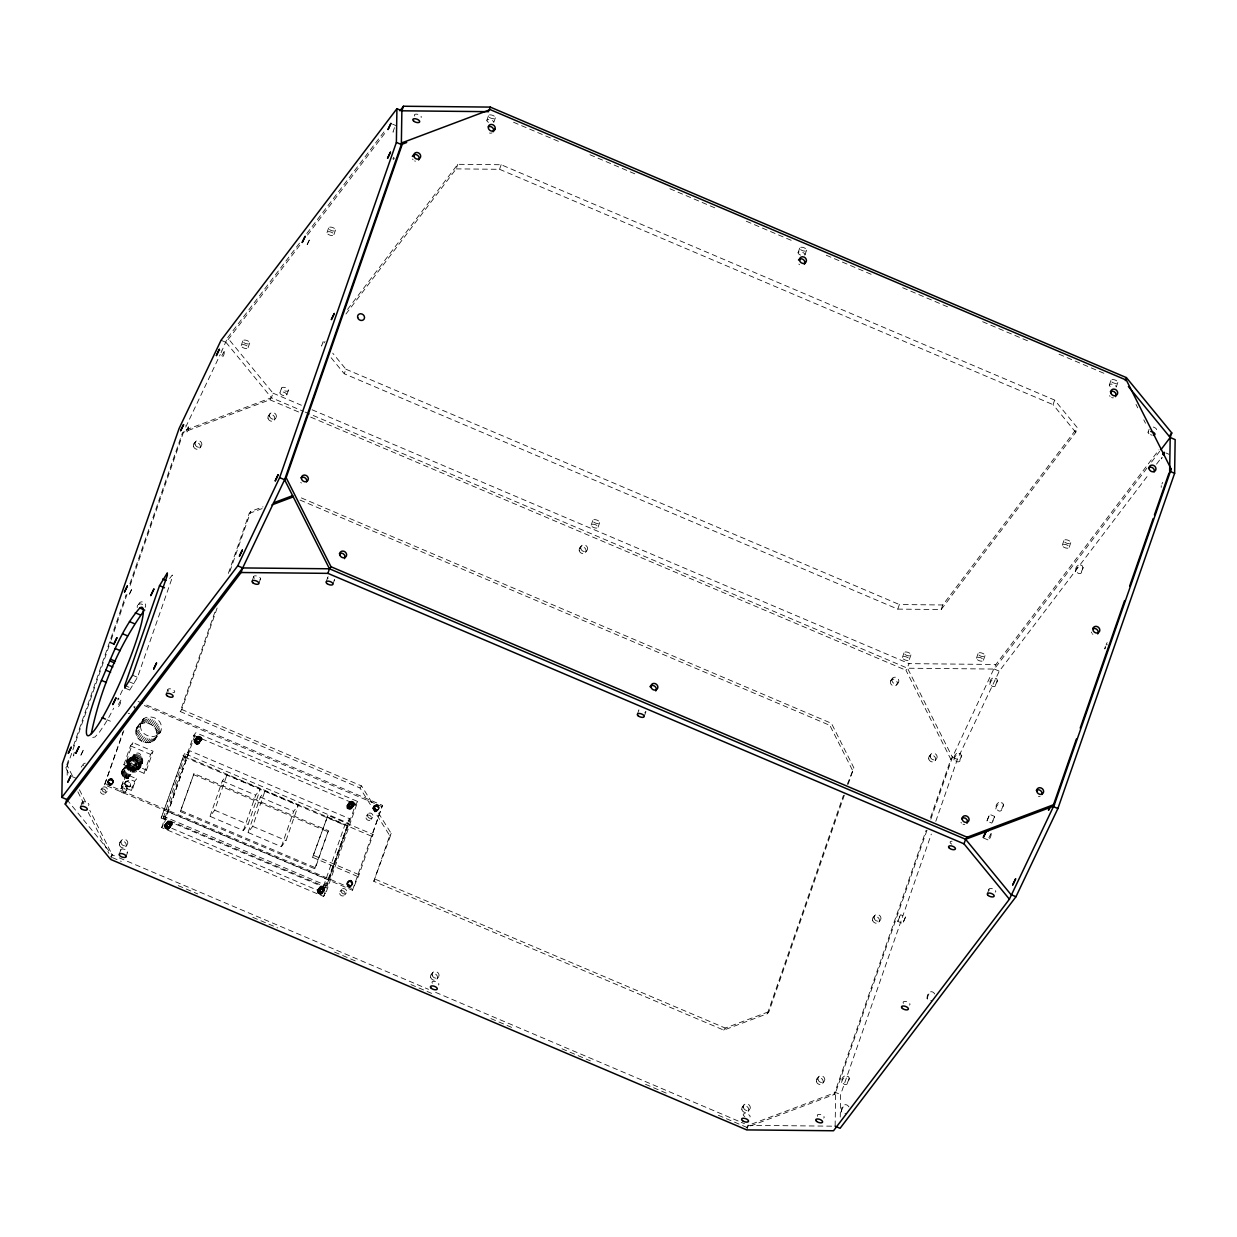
<?xml version="1.0" encoding="UTF-8"?>
<svg xmlns="http://www.w3.org/2000/svg" width="1237" height="1237" viewBox="0 0 1237 1237"><rect width="100%" height="100%" fill="white"/><g stroke="black" fill="none" stroke-linecap="round" stroke-linejoin="round"><path stroke-width="0.75" stroke-dasharray="5 3.75" d="M67.185 775.151L67.339 765.796L110.48 641.895M124.736 687.973L129.699 690.091L129.73 687.556L124.782 685.453M927.023 830.135L835.655 1092.487L835.13 1126.196L748.339 1125.33L741.241 1122.299M840.263 1117.057L840.619 1094.59L931.337 834.063M107.542 782.171C116.896 772.646 110.201 794.479 108.377 781.088C114.531 771.888 114.917 791.247 108.377 781.088M121.613 772.924C121.288 768.069 128.169 766.832 130.674 770.435L127.906 778.351L124.38 777.47L122.401 775.475L121.613 772.924L131.771 759.348C155.012 765.734 118.01 776.712 131.771 759.348M130.442 785.866C116.742 791.464 131.586 771.269 130.302 786.021M129.236 786.995C130.782 786.809 122.664 786.191 125.354 782.124M138.544 768.347C143.708 762.332 132.545 754.091 128.37 760.863C124.365 771.053 140.972 773.604 142.626 762.92C140.647 736.077 118.427 773.481 142.626 762.92M125.215 782.279C128.292 778.49 131.277 786.052 131.045 784.536M135.9 732.026C135.637 718.419 157.13 721.434 156.712 733.68C156.991 747.287 135.482 744.272 135.9 732.026L140.554 725.887C140.291 712.296 161.784 715.295 161.367 727.557C161.645 741.149 140.137 738.149 140.554 725.887M137.137 767.806L135.838 763.616L133.086 771.532L136.101 770.063L138.9 765.487M164.475 826.254C164.444 822.358 170.691 823.672 170.01 827.151C169.84 828.604 168.217 829.47 166.871 829.068C162.387 827.754 165.928 823.038 168.278 821.152C180.664 824.569 160.934 830.414 168.278 821.152M194.054 741.303C194.023 737.407 200.286 738.721 199.59 742.2C199.42 743.653 197.796 744.519 196.467 744.117C191.967 742.803 195.508 738.087 197.858 736.201C210.259 739.618 190.513 745.463 197.858 736.201M317.321 891.228C317.29 887.331 323.537 888.661 322.842 892.14C321.574 897.181 313.425 891.181 319.393 888.506C325.965 878.687 326.352 899.345 319.393 888.506M347.473 804.622C363.044 805.225 339.046 815.508 349.545 801.901C361.482 799.071 348.293 813.946 349.545 801.901M346.777 883.898C356.117 874.373 349.437 896.207 347.612 882.816C353.767 873.6 354.138 892.975 347.612 882.816M373.095 808.333C382.434 798.808 375.754 820.641 373.914 807.251C380.084 798.035 380.455 817.41 373.914 807.251M1161.466 457.659L1161.311 458.881L1162.347 457.52M1161.249 485.693L1161.234 487.378M68.375 772.97L65.793 767.837L69.597 756.905M73.4 745.973L126.066 594.75M129.87 583.818L182.519 432.61L269.836 399.767L271.398 397.711L272.99 393.15L227.593 337.794L299.802 242.73M111.114 640.086L126.978 594.533M130.148 585.426L184.081 430.569L271.398 397.711L303.374 411.318M221.067 352.746L227.593 337.794M80.42 807.266L82.013 802.689M241.2 345.571L242.792 340.995M248.127 347.582L249.719 343.005M129.699 690.091L137.493 677.335L172.252 577.54L172.299 575.004L167.629 581.143M357.694 876.492L312.59 857.318L327.944 815.322L373.048 834.496L359.039 874.729L352.468 890.238L104.557 784.815L122.958 731.995M104.557 784.815L124.411 729.088M123.886 764.744L130.473 745.849L132.9 742.648L153.063 751.215L146.476 770.11L144.049 773.311L123.886 764.744L126.329 761.544L132.9 742.648M121.489 786.253L124.674 777.114L134.586 781.336L136.549 778.738L126.638 774.532L121.489 786.253L131.4 790.474L136.549 778.738M131.4 790.474L134.586 781.336M166.222 694.313L167.815 689.736M327.001 232.618L328.594 228.041M110.619 859.406L112.211 854.844L89.775 810.312M144.049 773.311L150.636 754.415L153.063 751.215M333.913 234.628L335.505 230.051M119.2 854.35L120.793 849.773M279.979 392.655L281.572 388.078M126.066 856.669L127.658 852.107A3.618 1.639 19.2 0 0 122.927 848.999L122.138 848.999A3.618 1.639 19.2 0 0 122.865 852.154M286.845 394.974A3.618 1.639 19.2 0 0 282.113 391.866L281.325 391.882A3.618 1.639 19.2 0 0 281.278 394.603A3.618 1.639 19.2 0 0 286.597 395.345L288.437 390.413A3.618 1.639 19.2 0 0 283.706 387.305L282.917 387.305A3.618 1.639 19.2 0 0 282.871 390.026A3.618 1.639 19.2 0 0 288.19 390.784L288.437 390.413M844.361 795.128L768.966 1011.634L767.419 1013.691L723.753 1030.112L373.79 881.301L389.717 835.593L359.982 787.969L180.246 711.538L215.052 611.588M228.335 573.427L249.225 513.448L250.771 511.407L263.002 506.814M180.246 711.538L181.793 709.497L217.233 607.723M229.896 571.37L250.771 511.407M323.166 341.52L321.574 346.082L325.053 341.505M161.181 818.013L184.483 753.503L348.401 823.193L326.645 885.661L325.084 887.718L161.181 818.013L184.483 753.503M163.269 818.028L184.483 757.075L189.4 750.612L349.684 818.755L328.454 879.708L323.537 886.171L163.269 818.028L168.186 811.549L189.4 750.612M161.645 827.584L193.745 735.396L195.817 732.675L357.74 801.53L325.64 893.717L323.568 896.438L161.645 827.584L163.717 824.863L195.817 732.675M252.008 581.344L253.6 576.782M258.935 583.354L260.528 578.792M180.355 811.596L193.993 773.558L328.393 830.707L315.481 867.786L314.755 868.745L180.355 811.596L193.993 773.558M347.535 309.436L457.767 164.305L501.155 164.737L1054.651 400.077L1077.35 427.755L1075.757 432.332L941.156 609.532L897.768 609.114L344.273 373.76L345.865 369.183L332.722 353.163M210.012 816.327L222.32 780.964L226.974 774.841L260.358 789.036L248.049 824.383L243.38 830.522L210.012 816.327L214.666 810.189L226.974 774.841M345.943 314.012L456.175 168.881L457.767 164.305M326.089 582.086L327.681 577.509M486.868 120.391L488.46 115.814M243.38 830.522L255.703 795.159L260.358 789.036M333 584.096L334.593 579.519M493.795 122.401L495.372 117.824M248.018 832.486L260.327 797.123L264.981 791L298.349 805.194L286.041 840.541L281.387 846.68L248.018 832.486L252.673 826.347L264.981 791M456.175 168.881L499.562 169.299L501.155 164.737M281.387 846.68L293.695 811.317L298.349 805.194M312.59 857.318L327.944 815.322M314.755 868.745L328.393 830.707M323.537 886.171L344.767 825.218L349.684 818.755M325.084 887.718L348.401 823.193M323.568 896.438L355.684 804.251L357.74 801.53M352.468 890.238L382.465 805.349L145.193 704.456M326.599 817.085L371.703 836.274L382.465 805.349M373.79 881.301L391.263 833.552L361.544 785.928L181.793 709.497M591.178 525.153L592.77 520.576M598.089 527.148L599.682 522.586M637.318 714.414L638.91 709.852A3.618 1.639 19.2 0 0 639.823 711.321M798.097 252.719L799.69 248.142M644.23 716.424L645.822 711.847M805.009 254.729L806.601 250.152M897.768 609.114L899.361 604.537L942.749 604.97L1077.35 427.755M767.419 1013.691L843.448 795.36M847.237 784.444L853.87 767.837L831.434 723.32L299.771 497.243M848.165 784.212L853.87 767.837M902.407 657.481L904 652.904M909.319 659.491L910.911 654.914M746.746 1129.907L748.339 1125.33L835.655 1092.487L840.619 1094.59M930.549 817.595L950.851 759.302L905.979 670.253L909.118 663.635L995.909 664.485L1158.976 449.804M941.156 609.532L942.749 604.97M1075.757 432.332L1053.058 404.654L1054.651 400.077M976.472 658.208L978.065 653.646M983.4 660.218L984.992 655.656M718.357 1115.279L746.792 1127.371L834.109 1094.529L926.096 830.352M930.827 819.203L952.397 757.26L995.909 664.485M935.791 821.306L957.361 759.363L999.264 671.165L1148.353 474.884M1109.311 385.047L1110.903 380.486M1116.238 387.057L1117.831 382.496M1062.274 545.254L1063.866 540.677M1069.185 547.264L1070.778 542.687M987.281 893.995L988.873 889.418M1148.075 432.301L1149.127 429.239M392.933 159.001L393.598 157.3M1105.399 646.162L1104.687 648.961L1105.723 647.585M1106.837 645.111L1107.146 644.276M74.344 752.328L73.277 755.993L74.313 754.632M394.448 127.674L392.995 132.189L394.402 130.055M394.34 157.98L393.567 159.604M1161.93 483.992L1162.687 482.368M185.72 427.105L220.248 354.478M1106.141 644.446L1107.177 642.591M127.658 852.107L127.411 852.479A3.618 1.639 19.2 0 1 126.947 852.741M306.791 233.515L384.831 130.782M221.036 340.268L226 342.371L300.545 244.23M307.534 235.03L385.573 132.282M193.931 443.805L195.492 441.764M199.775 448.088L201.322 446.047M268.46 415.756L270.022 413.715M274.305 420.054L275.851 418.013M65.793 767.837L67.339 765.796L73.385 777.779M134.539 708.275L134.879 706.389M137.106 727.109L142.734 719.64M136.395 728.639L143.971 718.496M140.771 723.753L145.425 717.615M135.993 730.294L140.647 724.155M142.379 723.135L147.033 717.012M144.111 722.825L148.765 716.702M136.132 733.773L140.786 727.65M145.92 722.825L150.574 716.687M136.673 735.505L141.327 729.366M147.729 723.119L152.383 716.981M137.493 737.144L142.162 731.021M149.491 723.707L154.146 717.584M138.59 738.659L143.26 732.536M100.831 789.871L102.377 787.814M107.851 780.949L108.918 779.526M107.573 781.753L109.583 779.016M109.165 779.959L109.985 778.862M151.161 724.588L155.831 718.45M109.598 779.882L110.418 778.784M139.936 740.004L144.59 733.866M107.604 782.619L108.423 781.521M107.743 783.052L108.562 781.954M110.047 779.882L110.882 778.784M110.495 779.959L111.33 778.862M107.944 783.454L108.779 782.372M108.222 783.841L109.042 782.743M110.943 780.099L111.763 779.016M152.692 725.702L157.346 719.578M108.547 784.181L109.382 783.083M111.361 780.315L112.196 779.233M141.451 741.118L146.105 734.994M108.933 784.459L109.753 783.361M111.747 780.593L112.567 779.511M112.072 780.934L112.907 779.851M126.87 761.281L128.432 759.24M109.351 784.675L110.186 783.578M112.351 781.32L113.17 780.222M109.799 784.815L110.619 783.732M110.248 784.892L111.067 783.81M112.552 781.722L113.387 780.64M128.37 760.863L133.179 754.786M154.022 727.047L158.676 720.908M112.691 782.155L113.526 781.073M127.968 761.745L131.478 757.121M143.121 741.999L147.791 735.86M110.696 784.892L111.531 783.81M112.753 782.588L113.572 781.506M127.72 762.719L134.029 754.261M111.129 784.815L111.964 783.732M112.722 783.021L113.557 781.939M122.2 770.465L129.622 760.662M111.531 784.66L113.448 782.356M121.86 771.223L131.184 759.085M131.447 758.544L134.972 753.905M105.501 793.304L107.047 791.247M121.659 772.058L130.967 759.657M132.467 758.358L135.977 753.735M155.12 728.562L159.774 722.423M144.899 742.587L149.553 736.463M125.71 768.316L132.637 759.193M121.721 773.79L131.632 761.126M133.503 758.358L137.029 753.72M121.984 774.656L133.55 759.193M134.57 758.528L138.08 753.905M155.955 730.201L160.609 724.078M128.602 766.708L132.127 762.085M146.708 742.88L151.362 736.757M127.519 768.471L134.446 759.332M122.401 775.475L129.344 766.352M135.606 758.869L139.116 754.245M128.401 768.765L135.328 759.642M122.958 776.233L129.885 767.11M156.496 731.933L161.15 725.81M148.517 742.88L153.172 736.742M129.236 769.198L136.178 760.075M136.58 759.379L140.09 754.756M123.623 776.913L130.55 767.775M150.249 742.571L154.903 736.432M156.712 733.68L161.367 727.557M124.38 777.47L136.936 760.631M137.462 760.044L140.987 755.405M130.906 769.027L134.431 764.404M156.62 735.412L161.289 729.289M151.857 741.953L156.511 735.829M130.674 770.435L137.601 761.296M125.215 777.903L132.158 768.78M138.25 760.817L141.76 756.194M153.311 741.071L160.887 730.943M131.88 769.538L135.405 764.914M154.532 739.942L160.176 732.459M126.112 778.197L133.039 769.074M136.395 764.373L138.142 762.054M138.884 761.698L142.394 757.075M132.916 769.893L136.441 765.255M136.812 765.193L138.559 762.889M127.009 778.351L133.936 769.228M139.364 762.657L142.889 758.034M127.906 778.351L138.838 763.755M124.937 782.665L125.633 781.722M124.612 783.593L125.138 782.573M125.586 781.939L126.421 781.135M137.183 766.94L138.946 764.621M139.673 763.677L143.198 759.039M120.824 788.789L122.386 786.747M133.952 771.378L138.544 765.425M134.756 771.084L136.518 768.765M136.936 768.625L138.699 766.322M139.812 764.698L143.337 760.059M135.482 770.636L139.549 765.239M139.766 765.703L143.276 761.08M136.982 769.522L140.492 764.883M137.817 768.997L143.044 762.038M125.37 786.067A2.721 2.397 37.2 0 1 126.313 790.412A2.721 2.397 37.2 0 1 122.03 788.587A2.721 2.397 37.2 0 1 125.37 786.067L125.787 785.495M138.544 769.862L140.09 767.821M125.2 792.005L126.762 789.964M194.194 740.391L197.039 736.603M194.085 740.839L197.425 736.371M194.116 741.767L198.322 736.123M196.729 738.845L198.801 736.123M194.271 742.231L196.327 739.51M194.487 742.664L196.559 739.942M197.209 738.922L199.281 736.201M194.781 743.066L196.853 740.344M197.688 739.077L199.76 736.355M119.881 842.412L121.442 840.371M195.137 743.422L197.209 740.7M198.136 739.309L200.193 736.587M195.539 743.731L197.611 741.009M198.538 739.618L200.61 736.896M195.987 743.963L198.059 741.241M198.894 739.973L200.966 737.252M110.65 856.885L112.211 854.844L117.53 857.102M199.188 740.375L201.26 737.654M196.467 744.117L198.523 741.396M199.404 740.808L201.476 738.087M196.946 744.195L199.018 741.473M197.425 744.195L201.616 738.551M197.889 744.117L201.677 739.015M198.322 743.947L201.662 739.479M198.709 743.715L201.554 739.927M125.726 846.711L127.272 844.655M164.614 825.342L167.459 821.554M164.506 825.79L167.845 821.322M164.536 826.718L168.742 821.074M167.15 823.796L169.222 821.074M164.676 827.182L166.748 824.445M164.908 827.615L166.98 824.893M167.629 823.873L169.701 821.152M165.201 828.017L167.273 825.295M168.108 824.028L170.165 821.306M165.557 828.373L167.613 825.651M168.541 824.259L170.613 821.538M165.959 828.682L168.031 825.945M168.959 824.569L171.031 821.832M166.407 828.914L168.479 826.177M169.314 824.924L171.386 822.203M169.608 825.326L171.68 822.605M166.871 829.068L168.943 826.347M167.366 829.146L169.423 826.424M169.825 825.759L171.897 823.038M167.845 829.146L172.036 823.502M168.309 829.053L172.098 823.966M168.727 828.898L172.067 824.43M169.113 828.666L171.974 824.863M359.982 787.969L361.544 785.928M347.025 805.38L350.257 801.36M346.917 805.828L350.69 801.189M346.901 806.292L348.973 803.555M346.963 806.756L351.153 801.112M347.102 807.22L349.174 804.483M349.561 803.834L351.633 801.112M347.319 807.653L349.391 804.931M350.056 803.911L352.128 801.189M347.612 808.055L349.684 805.333M350.519 804.065L352.591 801.344M347.968 808.41L350.04 805.689M350.968 804.297L353.04 801.576M351.37 804.607L353.442 801.885M348.386 808.72L350.442 805.983M351.725 804.962L353.797 802.241M348.819 808.952L350.891 806.215M352.019 805.364L354.091 802.643M349.298 809.106L351.37 806.385M349.777 809.184L351.849 806.462M352.251 805.797L354.308 803.076M350.257 809.184L354.462 803.54M350.72 809.091L354.524 804.004M351.153 808.936L354.493 804.467M351.54 808.704L354.385 804.916M366.384 816.018L367.93 813.977M373.388 807.112L374.471 805.689M373.11 807.9L375.136 805.179M374.718 806.122L375.538 805.024M375.151 806.045L375.971 804.947M373.157 808.782L373.976 807.684M373.28 809.214L374.115 808.117M375.6 806.029L376.419 804.947M376.048 806.107L376.883 805.024M373.497 809.616L374.316 808.534M373.76 810.003L374.595 808.905M376.496 806.261L377.316 805.163M374.1 810.328L374.919 809.245M376.914 806.478L377.733 805.38M374.486 810.606L375.306 809.524M377.285 806.756L378.12 805.674M377.625 807.096L378.445 805.998M374.904 810.838L375.723 809.74M377.904 807.467L378.723 806.385M375.337 810.977L376.172 809.895M375.801 811.055L376.62 809.957M378.105 807.885L378.939 806.787M376.249 811.055L377.069 809.957M378.244 808.318L379.063 807.22M378.29 808.751L379.125 807.668M376.682 810.977L377.501 809.879M378.275 809.184L379.094 808.101M377.084 810.823L379.001 808.503M317.631 889.929L319.966 886.836M371.038 819.451L372.6 817.41M317.445 890.331L320.677 886.311M317.337 890.779L321.11 886.14M317.383 891.707L321.574 886.063M317.522 892.171L319.594 889.434M319.981 888.784L322.053 886.063M317.739 892.604L319.811 889.882M320.476 888.862L322.532 886.14M579.689 548.099L581.235 546.058M318.033 893.006L320.105 890.284M320.94 889.016L323.012 886.295M321.388 889.248L323.46 886.527M318.388 893.361L320.46 890.64M321.79 889.558L323.862 886.821M318.79 893.671L320.862 890.934M322.146 889.913L324.218 887.176M319.239 893.903L321.311 891.166M322.44 890.315L324.511 887.594M319.718 894.057L321.79 891.336M320.197 894.135L322.269 891.413M322.656 890.748L324.728 888.027M322.811 891.212L324.867 888.491M320.677 894.135L322.749 891.413M321.141 894.042L324.929 888.955M321.574 893.887L324.914 889.418M321.96 893.655L324.62 890.269M585.518 552.382L587.08 550.341M371.703 836.274L373.048 834.496M340.067 891.583L341.613 889.542M347.071 882.677L348.154 881.254M346.808 883.465L348.819 880.744M348.401 881.687L349.221 880.589M348.834 881.61L349.654 880.512M346.839 884.347L347.659 883.249M346.963 884.764L347.798 883.682M349.282 881.594L350.102 880.512M349.731 881.672L350.566 880.589M347.18 885.182L347.999 884.099M347.458 885.568L348.277 884.47M350.179 881.826L350.999 880.729M347.783 885.893L348.618 884.811M350.597 882.043L351.416 880.945M348.169 886.171L348.989 885.089M350.968 882.321L351.803 881.239M351.308 882.661L352.143 881.564M348.587 886.388L349.406 885.305M351.586 883.032L352.406 881.95M349.02 886.542L349.855 885.46M349.483 886.62L350.303 885.522M351.787 883.45L352.622 882.352M351.926 883.883L352.746 882.785M349.932 886.62L350.751 885.522M351.988 884.316L352.808 883.233M350.365 886.542L351.184 885.445M351.957 884.749L352.792 883.666M350.767 886.388L352.684 884.068M344.736 895.016L346.283 892.975M389.717 835.593L391.263 833.552M431.11 974.741L432.672 972.699M436.955 979.039L438.501 976.998M852.308 769.878L829.872 725.361L831.434 723.32M891.104 680.18L892.666 678.139M896.547 684.958L898.108 682.917M305.152 412.076L907.525 668.212L994.316 669.062L1146.9 468.174M1151.554 462.035L1159.703 451.304M929.203 756.441L930.765 754.4M723.753 1030.112L725.299 1028.071L768.966 1011.634M1156.518 464.153L1161.172 458.015M935.048 760.74L936.595 758.683M950.851 759.302L952.397 757.26L907.525 668.212M873.044 917.746L874.59 915.705M878.873 922.029L880.419 919.988M742.339 1107.084L743.885 1105.028M748.169 1111.367L749.73 1109.326M746.792 1127.371L748.339 1125.33M816.868 1079.035L818.415 1076.994M822.698 1083.334L824.259 1081.293M834.109 1094.529L835.655 1092.487M1078.247 565.232C1071.257 569.762 1081.014 578.56 1082.622 570.102C1084.091 560.933 1075.927 566.376 1075.51 571.834M956.665 753.457C949.691 758.003 959.448 766.801 961.056 758.343C962.51 749.174 954.361 754.616 953.943 760.075M986.971 820.966L989.693 814.348L986.832 820.981L991.78 823.1L993.589 820.116L994.656 816.451L989.693 814.348M905.592 916.849L902.716 923.482L905.592 916.849L900.644 914.731L898.835 917.715L897.768 921.379L902.716 923.482M224.222 351.447C215.547 365.874 230.345 351.215 220.913 350.04M992.538 678.139C985.673 682.175 994.347 691.483 996.605 683.613C999.666 674.706 990.234 678.263 989.755 684.819M997.501 680.257L994.718 686.922M249.225 513.448L263.187 508.191M188.488 426.75C179.767 441.021 194.472 426.734 185.179 425.342M120.901 700.142C111.191 716.177 126.978 699.554 117.592 698.735M1083.334 567.304L1080.473 573.953M92.713 737.407L94.94 737.036L99.393 732.242L105.253 723.459A69.72 9.076 -67 0 0 113.696 708.198M961.767 755.544L958.891 762.193M998.661 802.55C991.966 806.184 1000.053 815.894 1002.542 808.318C1006.052 799.442 996.45 802.426 995.785 809.199M1003.624 804.653L1000.748 811.302M994.656 816.451L991.78 823.1M991.177 833.413C982.054 849.077 998.754 830.862 986.214 831.31M897.768 921.379L900.644 914.731M934.77 993.96C929.219 985.904 922.354 1002.171 931.894 1000.594M926.93 998.491L929.807 991.858M844.469 1076.035C837.774 1079.685 845.861 1089.38 848.35 1081.818C851.86 1072.927 842.258 1075.927 841.593 1082.684M849.417 1078.154L846.556 1084.787M848.969 1106.914C843.418 1098.873 836.568 1115.14 846.093 1113.563M841.145 1111.444L844.005 1104.811M513.541 122.247L561.505 142.642M589.941 154.733L637.921 175.144M669.897 188.735L717.877 209.13M746.313 221.222L794.293 241.632M826.27 255.224L874.25 275.619M902.685 287.711L950.65 308.121M982.642 321.713L1030.622 342.108M1059.042 354.199L1107.022 374.61M499.562 169.299L1053.058 404.654M392.562 124.148L395.855 125.555M1165.826 452.943L1169.135 454.35M345.865 369.183L899.361 604.537M994.316 669.062L999.264 671.165M272.99 393.15L301.411 405.241M312.08 409.772L909.118 663.635M269.836 399.767L300.05 412.601M310.719 417.132L905.979 670.253M952.397 757.26L957.361 759.363M299.988 500.042L829.872 725.361M983.353 837.944L988.301 840.047M132.545 675.232L137.493 677.335M129.39 681.85L134.354 683.953M138.111 701.441L143.415 703.698M144.358 705.538L381.645 806.447M193.745 735.396L355.684 804.251M107.078 719.795L110.387 721.202M182.937 755.544L346.839 825.234M184.483 757.075L344.767 825.218M222.32 780.964L255.703 795.159M260.327 797.123L293.695 811.317M130.473 745.849L150.636 754.415M193.266 774.501L327.666 831.651M126.329 761.544L146.476 770.11M214.666 810.189L248.049 824.383M252.673 826.347L286.041 840.541M375.352 879.26L725.299 1028.071M313.935 855.54L359.039 874.729M123.453 783.67L133.364 787.892M181.081 810.637L315.481 867.786M105.377 783.732L353.287 889.14M168.186 811.549L328.454 879.708M72.38 776.712L75.689 778.119M162.727 815.972L326.645 885.661M163.717 824.863L325.64 893.717M119.309 857.859L428.497 989.337M435.61 992.352L739.463 1121.557M112.428 857.643L121.319 861.416M178.174 885.599L197.719 893.903M252.812 917.328L277.691 927.905M334.547 952.088L357.648 961.907M410.947 984.575L434.048 994.393M490.919 1018.577L514.02 1028.395M561.985 1048.79L590.42 1060.882M645.513 1084.308L666.836 1093.369M331.129 357.74L344.273 373.76M226 342.371L271.398 397.711M66.813 799.504L112.211 854.844M1136.014 404.422L1137.731 407.839M1143.777 419.838L1145.493 423.255M79.415 789.763L86.327 803.462M77.869 791.804L83.915 803.803M88.229 812.353L108.933 853.453M134.044 707.487L133.859 706.621M492.079 132.838A3.618 3.185 37.2 0 1 489.465 132.993M415.493 161.166A3.618 3.185 37.2 0 1 414.596 160.903M413.096 159.789A3.618 3.185 37.2 0 1 412.57 159.016M799.535 264.733A3.618 3.185 37.2 0 1 798.855 264.084M1113.377 397.835A3.618 3.185 37.2 0 1 1111.584 397.525M1110.068 396.428A3.618 3.185 37.2 0 1 1109.558 395.654M1092.905 634.334A3.618 3.185 37.2 0 1 1092.209 633.7M1091.699 632.927A3.618 3.185 37.2 0 1 1091.39 632.061M1040.178 796.241A3.618 3.185 37.2 0 1 1038.431 796.412M964.798 824.476A3.618 3.185 37.2 0 1 963.004 824.182M961.489 823.069A3.618 3.185 37.2 0 1 960.979 822.296M301.441 483.033A3.618 3.185 37.2 0 1 300.746 482.399M137.292 607.553A3.618 3.185 37.2 0 1 137.755 605.094M138.343 604.506A3.618 3.185 37.2 0 1 142.564 604.661M81.209 767.141A3.618 3.185 37.2 0 1 82.183 765.811M82.925 765.394A3.618 3.185 37.2 0 1 83.776 765.208M138.76 604.63A3.618 3.185 37.2 0 1 143.291 602.156A3.618 3.185 37.2 0 1 145.146 607.352M82.755 765.1A3.618 3.185 37.2 0 1 85.322 763.167M128.215 713.502A2.891 2.551 37.2 0 1 129.607 713.378M122.448 690.138A69.72 9.076 -67 0 1 117.809 699.956M1152.281 435.177A3.618 1.639 19.2 0 1 1150.487 434.666M1148.972 433.77A3.618 1.639 19.2 0 1 1148.601 431.589M1110.223 386.532A3.618 1.639 19.2 0 1 1111.166 384.104A3.618 1.639 19.2 0 1 1116.161 386.593M800.525 255.085A3.618 1.639 19.2 0 1 798.252 252.317A3.618 1.639 19.2 0 1 802.581 252.363A3.618 1.639 19.2 0 1 804.854 255.131M488.476 122.339A3.618 1.639 19.2 0 1 488.337 119.448A3.618 1.639 19.2 0 1 493.702 121.922M414.782 116.062A3.618 1.639 19.2 0 1 417.534 114.283A3.618 1.639 19.2 0 1 421.152 117.484M1153.271 427.043A3.618 1.639 19.2 0 1 1156.58 429.734M168.727 691.22A3.618 1.639 19.2 0 1 169.16 688.808A3.618 1.639 19.2 0 1 174.185 690.602A3.618 1.639 19.2 0 1 172.871 692.705M82.925 804.174A3.618 1.639 19.2 0 1 82.91 801.854A3.618 1.639 19.2 0 1 87.58 802.906A3.618 1.639 19.2 0 1 88.399 805.411M254.513 578.267A3.618 1.639 19.2 0 1 254.513 575.932A3.618 1.639 19.2 0 1 259.167 576.983A3.618 1.639 19.2 0 1 259.986 579.488M334.438 579.921A3.618 1.639 19.2 0 1 334.067 580.23M328.068 578.483A3.618 1.639 19.2 0 1 328.222 576.813M645.745 711.383A3.618 1.639 19.2 0 1 644.709 712.744M951.732 844.129A3.618 1.639 19.2 0 1 950.171 841.964A3.618 1.639 19.2 0 1 952.83 841.299M989.275 890.393A3.618 1.639 19.2 0 1 992.491 888.738A3.618 1.639 19.2 0 1 995.259 892.14M903.474 1003.346A3.618 1.639 19.2 0 1 906.69 1001.707A3.618 1.639 19.2 0 1 909.473 1005.093M817.672 1116.315A3.618 1.639 19.2 0 1 820.889 1114.661A3.618 1.639 19.2 0 1 823.672 1118.047M744.813 1116.563A3.618 1.639 19.2 0 1 743.592 1113.98A3.618 1.639 19.2 0 1 747.998 1114.367A3.618 1.639 19.2 0 1 749.978 1117.011M432.378 983.245A3.618 1.639 19.2 0 1 435.594 981.59A3.618 1.639 19.2 0 1 438.377 984.992M80.838 755.312L83.915 748.833L80.838 755.312M129.452 594.069L132.313 588.039L129.452 594.069M307.193 244.539L310.07 238.509L307.193 244.539M890.64 680.876L890.393 681.68A3.618 3.185 37.2 0 0 895.109 685.824L895.897 685.484A3.618 3.185 37.2 0 0 895.99 680.211A3.618 3.185 37.2 0 0 890.64 680.876M892.202 678.835L891.954 679.639A3.618 3.185 37.2 0 0 896.655 683.783L897.443 683.442A3.618 3.185 37.2 0 0 897.536 678.17A3.618 3.185 37.2 0 0 892.202 678.835M130.72 785.464L130.024 786.407L130.72 785.464M579.21 550.542A3.618 3.185 37.2 0 0 584.931 552.985A3.618 3.185 37.2 0 0 583.663 547.187A3.618 3.185 37.2 0 0 579.21 550.542M430.631 977.199A3.618 3.185 37.2 0 0 436.367 979.627A3.618 3.185 37.2 0 0 435.084 973.844A3.618 3.185 37.2 0 0 430.631 977.199M816.389 1081.494A3.618 3.185 37.2 0 0 822.11 1083.921A3.618 3.185 37.2 0 0 820.842 1078.138A3.618 3.185 37.2 0 0 816.389 1081.494M741.86 1109.527A3.618 3.185 37.2 0 0 747.581 1111.97A3.618 3.185 37.2 0 0 746.313 1106.172A3.618 3.185 37.2 0 0 741.86 1109.527M928.74 758.899A3.618 3.185 37.2 0 0 934.461 761.327A3.618 3.185 37.2 0 0 933.193 755.544A3.618 3.185 37.2 0 0 928.74 758.899M267.996 418.214A3.618 3.185 37.2 0 0 273.717 420.642A3.618 3.185 37.2 0 0 272.449 414.859A3.618 3.185 37.2 0 0 267.996 418.214M193.451 446.248A3.618 3.185 37.2 0 0 199.188 448.691A3.618 3.185 37.2 0 0 197.92 442.892A3.618 3.185 37.2 0 0 193.451 446.248M119.417 844.871A3.618 3.185 37.2 0 0 125.138 847.299A3.618 3.185 37.2 0 0 123.87 841.516A3.618 3.185 37.2 0 0 119.417 844.871M930.286 756.843A3.618 3.185 37.2 0 0 936.007 759.286A3.618 3.185 37.2 0 0 934.739 753.488A3.618 3.185 37.2 0 0 930.286 756.843M580.771 548.501A3.618 3.185 37.2 0 0 586.493 550.944A3.618 3.185 37.2 0 0 585.225 545.146A3.618 3.185 37.2 0 0 580.771 548.501M269.542 416.173A3.618 3.185 37.2 0 0 275.263 418.601A3.618 3.185 37.2 0 0 273.995 412.818A3.618 3.185 37.2 0 0 269.542 416.173M195.013 444.207A3.618 3.185 37.2 0 0 200.734 446.65A3.618 3.185 37.2 0 0 199.466 440.851A3.618 3.185 37.2 0 0 195.013 444.207M120.963 842.814A3.618 3.185 37.2 0 0 126.684 845.258A3.618 3.185 37.2 0 0 125.416 839.475A3.618 3.185 37.2 0 0 120.963 842.814M432.192 975.158A3.618 3.185 37.2 0 0 437.913 977.586A3.618 3.185 37.2 0 0 436.646 971.803A3.618 3.185 37.2 0 0 432.192 975.158M817.935 1079.453A3.618 3.185 37.2 0 0 823.672 1081.88A3.618 3.185 37.2 0 0 822.404 1076.097A3.618 3.185 37.2 0 0 817.935 1079.453M743.406 1107.486A3.618 3.185 37.2 0 0 749.143 1109.929A3.618 3.185 37.2 0 0 747.859 1104.131A3.618 3.185 37.2 0 0 743.406 1107.486M872.564 920.189A3.618 3.185 37.2 0 0 878.285 922.632A3.618 3.185 37.2 0 0 877.018 916.833A3.618 3.185 37.2 0 0 872.564 920.189M874.111 918.148A3.618 3.185 37.2 0 0 879.832 920.591A3.618 3.185 37.2 0 0 878.564 914.792A3.618 3.185 37.2 0 0 874.111 918.148M102.006 789.778A2.891 2.551 37.2 0 0 106.583 791.726A2.891 2.551 37.2 0 0 105.562 787.103A2.891 2.551 37.2 0 0 102.006 789.778M367.544 815.941A2.891 2.551 37.2 0 0 372.121 817.889A2.891 2.551 37.2 0 0 371.115 813.266A2.891 2.551 37.2 0 0 367.544 815.941M341.242 891.506A2.891 2.551 37.2 0 0 345.819 893.454A2.891 2.551 37.2 0 0 344.798 888.815A2.891 2.551 37.2 0 0 341.242 891.506M127.473 764.141A7.236 6.386 37.2 0 0 138.931 769.012A7.236 6.386 37.2 0 0 136.379 757.431A7.236 6.386 37.2 0 0 127.473 764.141M365.997 817.982A2.891 2.551 37.2 0 0 370.574 819.93A2.891 2.551 37.2 0 0 369.554 815.307A2.891 2.551 37.2 0 0 365.997 817.982M339.68 893.547A2.891 2.551 37.2 0 0 344.257 895.495A2.891 2.551 37.2 0 0 343.252 890.872A2.891 2.551 37.2 0 0 339.68 893.547M100.444 791.819A2.891 2.551 37.2 0 0 105.021 793.767A2.891 2.551 37.2 0 0 104.016 789.144A2.891 2.551 37.2 0 0 100.444 791.819M125.927 766.182A7.236 6.386 37.2 0 0 137.369 771.053A7.236 6.386 37.2 0 0 134.833 759.472A7.236 6.386 37.2 0 0 125.927 766.182M120.468 790.629A2.721 2.397 37.2 0 0 124.767 792.453A2.721 2.397 37.2 0 0 123.808 788.124A2.721 2.397 37.2 0 0 120.468 790.629M242.112 347.056A3.618 1.639 19.2 0 0 247.972 347.984A3.618 1.639 19.2 0 0 243.905 344.69A3.618 1.639 19.2 0 0 242.112 347.056M592.09 526.622A3.618 1.639 19.2 0 0 597.935 527.55A3.618 1.639 19.2 0 0 593.884 524.272A3.618 1.639 19.2 0 0 592.09 526.622M903.319 658.965A3.618 1.639 19.2 0 0 909.164 659.893A3.618 1.639 19.2 0 0 905.097 656.6A3.618 1.639 19.2 0 0 903.319 658.965M977.385 659.692A3.618 1.639 19.2 0 0 983.245 660.62A3.618 1.639 19.2 0 0 979.178 657.342A3.618 1.639 19.2 0 0 977.385 659.692M1063.186 546.739A3.618 1.639 19.2 0 0 1069.031 547.666A3.618 1.639 19.2 0 0 1064.98 544.373A3.618 1.639 19.2 0 0 1063.186 546.739M327.913 234.087A3.618 1.639 19.2 0 0 333.758 235.03A3.618 1.639 19.2 0 0 329.707 231.736A3.618 1.639 19.2 0 0 327.913 234.087M329.506 229.525A3.618 1.639 19.2 0 0 335.351 230.453A3.618 1.639 19.2 0 0 331.3 227.16A3.618 1.639 19.2 0 0 329.506 229.525M243.704 342.479A3.618 1.639 19.2 0 0 249.549 343.407A3.618 1.639 19.2 0 0 245.498 340.129A3.618 1.639 19.2 0 0 243.704 342.479M489.373 117.299A3.618 1.639 19.2 0 0 495.217 118.226A3.618 1.639 19.2 0 0 491.166 114.933A3.618 1.639 19.2 0 0 489.373 117.299M800.602 249.627A3.618 1.639 19.2 0 0 806.447 250.554A3.618 1.639 19.2 0 0 802.38 247.276A3.618 1.639 19.2 0 0 800.602 249.627M1111.816 381.97A3.618 1.639 19.2 0 0 1117.676 382.898A3.618 1.639 19.2 0 0 1113.609 379.604A3.618 1.639 19.2 0 0 1111.816 381.97M1064.779 542.162A3.618 1.639 19.2 0 0 1070.623 543.089A3.618 1.639 19.2 0 0 1066.572 539.811A3.618 1.639 19.2 0 0 1064.779 542.162M978.977 655.131A3.618 1.639 19.2 0 0 984.838 656.058A3.618 1.639 19.2 0 0 980.771 652.765A3.618 1.639 19.2 0 0 978.977 655.131M904.896 654.388A3.618 1.639 19.2 0 0 910.757 655.316A3.618 1.639 19.2 0 0 906.69 652.023A3.618 1.639 19.2 0 0 904.896 654.388M593.683 522.06A3.618 1.639 19.2 0 0 599.528 522.988A3.618 1.639 19.2 0 0 595.476 519.695A3.618 1.639 19.2 0 0 593.683 522.06"/><path stroke-width="1.5" d="M66.813 799.504L65.221 804.065L110.619 859.406L746.746 1129.907L833.537 1130.757L1009.407 899.206L1054.481 804.39L1171.207 469.163L1126.35 380.115L490.208 109.629L402.891 142.471L401.345 144.513L284.603 479.74L242.684 567.938L66.813 799.504L61.85 797.386L62.376 763.677L179.118 428.45L221.036 340.268L396.922 108.701L401.87 110.804L488.661 111.67M61.85 797.386L237.736 565.835L279.639 477.637L396.381 142.41L396.922 108.701M406.679 142.502L401.345 144.513L401.87 110.804L403.463 106.243L490.254 107.093L1126.381 377.594L1171.779 432.935L1170.187 437.496L1160.878 449.773M835.13 1126.196L840.078 1128.299L1015.964 896.732L1057.882 808.55L1174.624 473.323L1169.661 471.204L1170.187 437.496L1128.376 386.532M1174.624 473.323L1175.15 439.614L1170.187 437.496M91.306 733.603C100.197 690.261 117.871 647.322 143.616 611.31M159.542 585.642L124.782 685.453L124.736 687.973L132.545 675.232L167.289 575.437L167.335 572.901L159.542 585.642L164.49 587.761M65.221 804.065L241.091 572.515L242.684 567.938L329.475 568.788L965.602 839.289L1011 894.629L1015.964 896.732M241.091 572.515L327.882 573.365L329.475 568.788L284.603 479.74L286.149 477.698L402.891 142.471M489.187 110.155L490.254 107.093M1009.407 899.206L964.01 843.85L965.602 839.289L967.164 837.233L1054.481 804.39M1125.33 380.64L1126.381 377.594M1053.553 804.607L1076.391 739.03M1080.21 728.098L1124.619 600.563M1129.69 585.982L1153.162 518.581M1154.43 514.932L1169.027 473.029M1163.476 455.03L1164.187 452.247L1162.765 454.366M1049.223 807.467L1048.512 810.25L1050.306 807.282M493.285 131.71L493.594 130.921A3.618 3.185 37.2 0 0 488.321 126.792M139.766 608.016C121.473 629.138 112.026 656.352 100.924 681.618A69.72 9.076 -67 0 0 88.368 735.706A69.72 9.076 -67 0 0 121.906 678.092L128.818 661.331A69.72 9.076 -67 0 0 139.766 608.016L144.714 610.135M399.968 110.835L403.463 106.243M329.475 568.788L331.021 566.747L286.149 477.698M1169.46 435.996L1171.779 432.935M1169.661 471.204L1171.207 469.163M273.47 502.871L292.69 495.635M271.924 504.912L292.875 497.027M965.602 839.289L1052.919 806.431L1057.882 808.55M396.381 142.41L401.345 144.513M279.639 477.637L284.603 479.74M331.021 566.747L967.164 837.233M327.882 573.365L964.01 843.85M237.736 565.835L242.684 567.938M162.681 579.024L165.99 580.431M135.297 612.81L140.26 614.913M129.452 621.592L134.4 623.695M122.602 633.777L127.566 635.88M110 642.374L113.309 643.781M115.227 648.528L120.19 650.647M110.402 659.182L115.366 661.285M109.645 660.867L114.608 662.97M107.835 664.857L112.799 666.959M105.671 670.114L110.619 672.217M101.434 680.365L106.397 682.468M102.13 717.692L105.423 719.099M412.354 156.45A3.618 3.185 37.2 0 1 417.147 155.012A3.618 3.185 37.2 0 1 418.585 160.006M798.499 260.002A3.618 3.185 37.2 0 1 803.292 259.569A3.618 3.185 37.2 0 1 804.328 264.301M1110.316 391.742A3.618 3.185 37.2 0 1 1115.558 396.629M1148.601 467.756A3.618 3.185 37.2 0 1 1154.245 471.9M1093.199 628.612A3.618 3.185 37.2 0 1 1097.698 633.901M1036.266 790.35A3.618 3.185 37.2 0 1 1041.894 794.51M961.737 818.399A3.618 3.185 37.2 0 1 966.978 823.285M649.92 686.659A3.618 3.185 37.2 0 1 654.729 686.226A3.618 3.185 37.2 0 1 655.765 690.942M300.993 477.714A3.618 3.185 37.2 0 1 306.621 481.858M339.294 553.728A3.618 3.185 37.2 0 1 344.535 558.614M1150.766 431.419A3.618 1.639 19.2 0 1 1154.6 433.337A3.618 1.639 19.2 0 1 1153.874 435.192M216.413 355.56L219.274 349.344L216.413 355.56M68.329 753.256L71.189 747.241L68.329 753.256M67.865 782.031L70.741 776.016L67.865 782.031M75.874 753.209L78.952 746.731L75.874 753.209M113.819 644.261L116.896 637.782L113.819 644.261M124.504 591.966L127.365 585.936L124.504 591.966M112.861 704.502L115.938 698.024L112.861 704.502M150.806 595.554L153.883 589.09L150.806 595.554M180.664 430.662L183.54 424.631L180.664 430.662M153.666 669.078L156.527 663.047L153.666 669.078M239.468 556.109L242.328 550.094L239.468 556.109M302.245 242.421L305.106 236.406L302.245 242.421M275.248 480.837L278.109 474.807L275.248 480.837M331.408 319.533L334.284 313.518L331.408 319.533M388.047 129.468L390.907 123.437L388.047 129.468M387.583 158.243L390.444 152.213L387.583 158.243M983.353 837.325L986.214 831.31L983.353 837.325M1012.747 884.919L1015.608 878.888L1012.747 884.919M1093.029 628.303L1092.874 629.154A3.618 3.185 37.2 0 0 1099.245 631.86L1099.631 631.117A3.618 3.185 37.2 0 0 1097.389 626.664A3.618 3.185 37.2 0 0 1093.029 628.303M495.14 128.88L494.831 129.653A3.618 3.185 37.2 0 1 488.831 129.236L488.445 128.401A3.618 3.185 37.2 0 1 491.584 124.427A3.618 3.185 37.2 0 1 495.14 128.88M126.066 856.669L125.818 857.04A3.618 1.639 19.2 0 1 120.499 856.298A3.618 1.639 19.2 0 1 120.546 853.576L121.334 853.561A3.618 1.639 19.2 0 1 126.066 856.669M1036.761 791.355A3.618 3.185 37.2 0 0 1042.482 793.798A3.618 3.185 37.2 0 0 1041.214 788A3.618 3.185 37.2 0 0 1036.761 791.355M1149.096 468.761A3.618 3.185 37.2 0 0 1154.817 471.189A3.618 3.185 37.2 0 0 1153.549 465.406A3.618 3.185 37.2 0 0 1149.096 468.761M357.648 317.414A3.618 3.185 37.2 0 0 363.384 319.857A3.618 3.185 37.2 0 0 362.101 314.059A3.618 3.185 37.2 0 0 357.648 317.414M413.823 156.125A3.618 3.185 37.2 0 0 419.544 158.552A3.618 3.185 37.2 0 0 418.276 152.769A3.618 3.185 37.2 0 0 413.823 156.125M301.488 478.719A3.618 3.185 37.2 0 0 307.209 481.162A3.618 3.185 37.2 0 0 305.941 475.364A3.618 3.185 37.2 0 0 301.488 478.719M339.773 554.733A3.618 3.185 37.2 0 0 345.51 557.16A3.618 3.185 37.2 0 0 344.226 551.377A3.618 3.185 37.2 0 0 339.773 554.733M651.002 687.061A3.618 3.185 37.2 0 0 656.723 689.504A3.618 3.185 37.2 0 0 655.455 683.705A3.618 3.185 37.2 0 0 651.002 687.061M962.231 819.404A3.618 3.185 37.2 0 0 967.952 821.832A3.618 3.185 37.2 0 0 966.685 816.049A3.618 3.185 37.2 0 0 962.231 819.404M1110.795 392.748A3.618 3.185 37.2 0 0 1116.532 395.191A3.618 3.185 37.2 0 0 1115.248 389.392A3.618 3.185 37.2 0 0 1110.795 392.748M799.581 260.419A3.618 3.185 37.2 0 0 805.302 262.847A3.618 3.185 37.2 0 0 804.035 257.064A3.618 3.185 37.2 0 0 799.581 260.419M413.699 121.133A3.618 1.639 19.2 0 0 419.559 122.061A3.618 1.639 19.2 0 0 415.493 118.783A3.618 1.639 19.2 0 0 413.699 121.133M81.333 808.751A3.618 1.639 19.2 0 0 87.193 809.678A3.618 1.639 19.2 0 0 83.126 806.385A3.618 1.639 19.2 0 0 81.333 808.751M431.311 988.317A3.618 1.639 19.2 0 0 437.156 989.244A3.618 1.639 19.2 0 0 433.105 985.966A3.618 1.639 19.2 0 0 431.311 988.317M742.525 1120.66A3.618 1.639 19.2 0 0 748.385 1121.588A3.618 1.639 19.2 0 0 744.318 1118.294A3.618 1.639 19.2 0 0 742.525 1120.66M816.606 1121.387A3.618 1.639 19.2 0 0 822.466 1122.315A3.618 1.639 19.2 0 0 818.399 1119.037A3.618 1.639 19.2 0 0 816.606 1121.387M902.407 1008.433A3.618 1.639 19.2 0 0 908.252 1009.361A3.618 1.639 19.2 0 0 904.201 1006.068A3.618 1.639 19.2 0 0 902.407 1008.433M988.193 895.464A3.618 1.639 19.2 0 0 994.053 896.392A3.618 1.639 19.2 0 0 989.987 893.114A3.618 1.639 19.2 0 0 988.193 895.464M949.444 848.226A3.618 1.639 19.2 0 0 955.304 849.154A3.618 1.639 19.2 0 0 951.238 845.876A3.618 1.639 19.2 0 0 949.444 848.226M638.23 715.898A3.618 1.639 19.2 0 0 644.075 716.826A3.618 1.639 19.2 0 0 640.008 713.533A3.618 1.639 19.2 0 0 638.23 715.898M252.92 582.828A3.618 1.639 19.2 0 0 258.78 583.756A3.618 1.639 19.2 0 0 254.714 580.478A3.618 1.639 19.2 0 0 252.92 582.828M327.001 583.57A3.618 1.639 19.2 0 0 332.846 584.498A3.618 1.639 19.2 0 0 328.795 581.204A3.618 1.639 19.2 0 0 327.001 583.57M167.134 695.797A3.618 1.639 19.2 0 0 172.979 696.725A3.618 1.639 19.2 0 0 168.928 693.431A3.618 1.639 19.2 0 0 167.134 695.797"/></g></svg>
